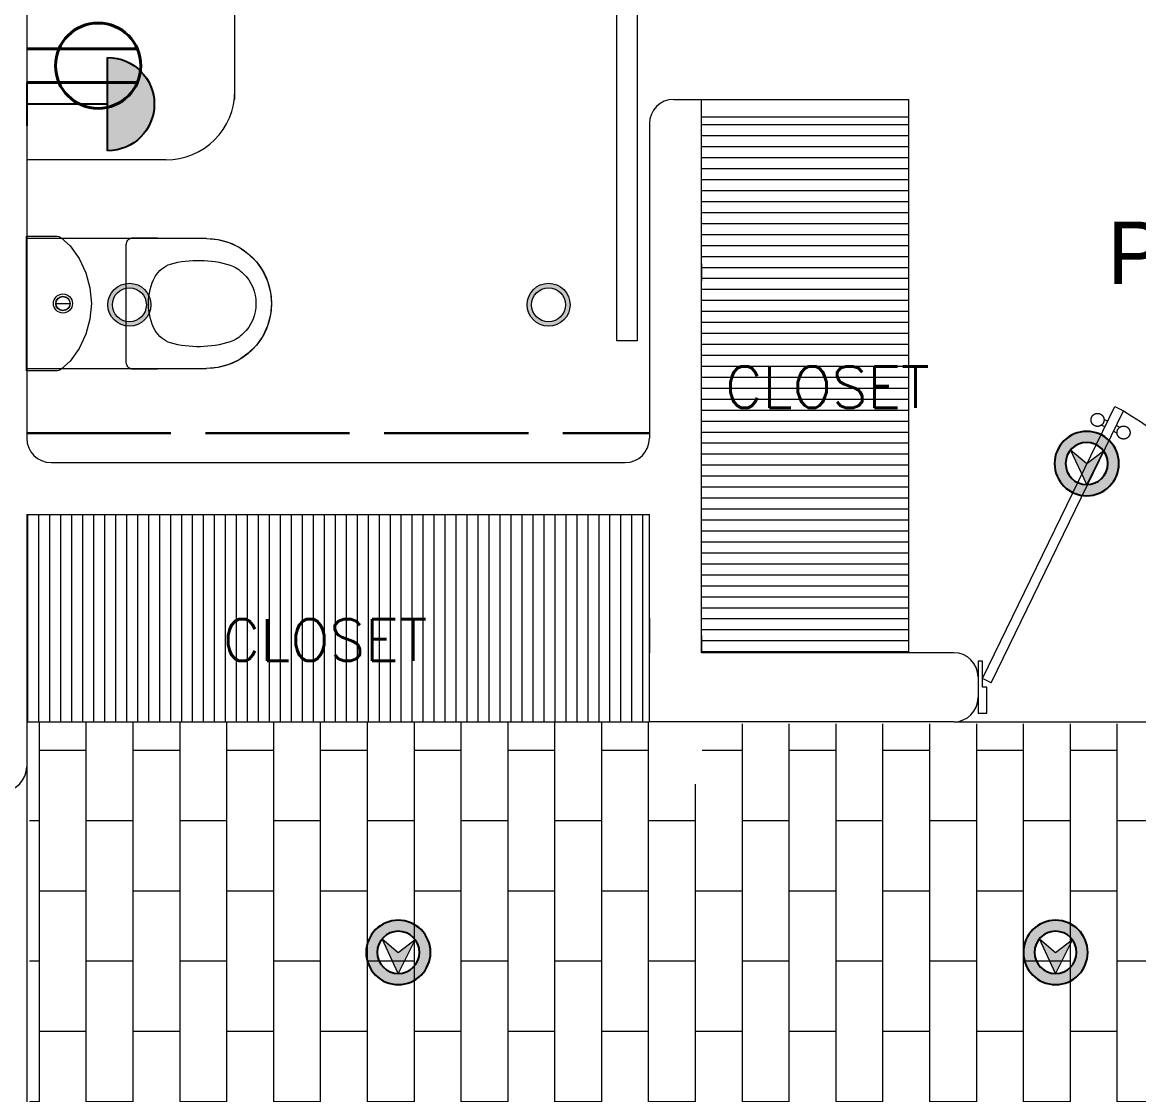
# Model space of a CAD drawing. Header units: metres. Extents: x 14 to 2416, y -346 to 476.
# Drawn here: x 42.689 to 45.916, y -142.061 to -138.96 of the extents above; entities that cross this region are included whole.
import ezdxf

# ---------------------------------------------------------------- set-up
doc = ezdxf.new("R2010")
doc.units = ezdxf.units.M
for name, pattern in [('0', [0]), ('CONTINUA', [0]), ('Dash Style-2', [0.694425, 0.48607, -0.208355]), ('STYLE_03', [0.5, 0.416656, -0.083344])]:
    doc.linetypes.add(name, pattern=pattern)
doc.layers.get('0').update_dxf_attribs({"linetype": '0', "lineweight": 20})
for name, color, linetype, lineweight in [('A-ANNO-TEXT', 20, 'Continuous', 13), ('A-DOOR', 35, 'Continuous', 5), ('A-WALL', 250, 'Continuous', 20), ('baños', 251, 'Continuous', 0), ('closets', 253, 'Continuous', 0), ('E Salida TCorrientes', 24, 'CONTINUA', 40), ('E Tuberia Emp Piso', 24, 'Dash Style-2', 40), ('MAVA', 1, 'Continuous', 15), ('MAVA -LUMINARIAS', 1, 'Continuous', 18), ('piso', 253, 'Continuous', 0), ('textos', 7, 'Continuous', 0)]:
    doc.layers.add(name, color=color, linetype=linetype, lineweight=lineweight)
doc.layers.add('hatch piso', color=253, linetype='Continuous', lineweight=0, transparency=0.7)
doc.layers.add('MAVA Luminarias', color=1, linetype='Continuous')
doc.styles.add('CENTURY GOTHIC', font='GOTHIC.TTF')
doc.styles.get("Standard").update_dxf_attribs({"font": 'arial.ttf', "height": 0.1875})

# ---------------------------------------------------------------- blocks, each defined once
blk = doc.blocks.new('Caroma_ToiletSuites')
at = {"layer": 'baños'}
for p, q in [((-94, 682.8), (-120.8, 664)), ((-64.3, 696.7), (-94, 682.8)), ((-32.6, 705.1), (-64.3, 696.7)), ((0, 708), (-32.6, 705.1)), ((32.6, 705.1), (0, 708)), ((64.3, 696.7), (32.6, 705.1)), ((94, 682.8), (64.3, 696.7)), ((120.8, 664), (94, 682.8)), ((-120.8, 664), (-144, 640.8)), ((144, 640.8), (120.8, 664)), ((-162.8, 614), (-176.7, 584.3)), ((-144, 640.8), (-162.8, 614)), ((162.8, 614), (144, 640.8)), ((176.7, 584.3), (162.8, 614)), ((-176.7, 584.3), (-185.1, 552.6)), ((185.1, 552.6), (176.7, 584.3)), ((-185.1, 552.6), (-188, 520)), ((188, 520), (185.1, 552.6)), ((-188, 520), (-190.5, 308)), ((-188, 0), (-188, 520)), ((188, 520), (188, 0)), ((190.5, 308), (188, 520)), ((-190.5, 308), (-190.2, 304.5)), ((-190.2, 304.5), (-189.3, 301.2)), ((-189.3, 301.2), (-187.8, 298)), ((-187.8, 298), (-185.8, 295.1)), ((-185.8, 295.1), (-183.4, 292.7)), ((-183.4, 292.7), (-180.5, 290.7)), ((-180.5, 290.7), (-177.3, 289.2)), ((177.3, 289.2), (180.5, 290.7)), ((180.5, 290.7), (183.4, 292.7)), ((183.4, 292.7), (185.8, 295.1)), ((185.8, 295.1), (187.8, 298)), ((187.8, 298), (189.3, 301.2)), ((189.3, 301.2), (190.2, 304.5)), ((190.2, 304.5), (190.5, 308)), ((-177.3, 289.2), (-174, 288.3)), ((-174, 288.3), (-170.5, 288)), ((-170.5, 288), (170.5, 288)), ((170.5, 288), (174, 288.3)), ((174, 288.3), (177.3, 289.2)), ((-88.9, 171.3), (-130, 152.2)), ((-45.1, 183.1), (-88.9, 171.3)), ((0, 187), (-45.1, 183.1)), ((45.1, 183.1), (0, 187)), ((88.9, 171.3), (45.1, 183.1)), ((130, 152.2), (88.9, 171.3)), ((-130, 152.2), (-167.1, 126.2)), ((167.1, 126.2), (130, 152.2)), ((-191.4, 97), (-193.4, 92.7)), ((-188.7, 100.9), (-191.4, 97)), ((-167.1, 126.2), (-188.7, 100.9)), ((0, 85), (0, 125)), ((188.7, 100.9), (167.1, 126.2)), ((191.4, 97), (188.7, 100.9)), ((193.4, 92.7), (191.4, 97)), ((-194.6, 88.2), (-195, 83.5)), ((-195, 83.5), (-195, 0)), ((-193.4, 92.7), (-194.6, 88.2)), ((194.6, 88.2), (193.4, 92.7)), ((195, 83.5), (194.6, 88.2)), ((195, 0), (195, 83.5)), ((-195, 0), (195, 0)), ((188, 0), (-188, 0))]:
    blk.add_line(p, q, dxfattribs=at)
for centre, radius, start, end in [((0, 520), 188, 0, 180), ((-2.7, 547.4), 115.2, 88.6565, 137.0404), ((2.7, 547.4), 115.2, 42.9609, 91.3415), ((-18.8, 556.1), 97.6, 134.3372, 160.9897), ((18.8, 556.1), 97.6, 19.01, 45.6643), ((183, 496.7), 307.9, 162.7713, 195.2143), ((-183, 496.7), 307.9, 344.7852, 17.2286), ((-36.1, 442.4), 82.4, 198.763, 239.3582), ((36.1, 442.4), 82.4, 300.6412, 341.2351), ((2.9, 529.9), 177.9, 242.916, 269.0659), ((-2.9, 529.9), 177.9, 270.9339, 297.0836), ((0, 105), 27.5, 0, 180), ((0, 105), 27.5, 180, 0), ((0, 105), 21, 0, 180), ((0, 105), 21, 180, 0), ((0, 105), 20, 0, 180), ((0, 105), 20, 180, 0)]:
    blk.add_arc(centre, radius, start, end, dxfattribs=at)
blk = doc.blocks.new('puerta 1.00')
at = {"layer": 'A-DOOR'}
for p, q in [((-0.15, -0.0125), (-0.9369, -0.3949)), ((-0.1376, -0.038), (-0.15, -0.0125)), ((-0.1376, -0.038), (-0.9245, -0.4204)), ((-0.8946, -0.3743), (-0.8996, -0.3641)), ((-0.8777, -0.3661), (-0.8826, -0.3559)), ((-0.9369, -0.3949), (-0.9245, -0.4204)), ((-0.8822, -0.3998), (-0.8772, -0.4101)), ((-0.8653, -0.3916), (-0.8603, -0.4018))]:
    blk.add_line(p, q, dxfattribs=at)
for points in [[(-0.05, 0), (-0.05, -0.025), (-0.125, -0.025), (-0.125, -0.0125), (-0.2, -0.0125), (-0.2, 0), (-0.05, 0)], [(-0.05, -0.95), (-0.05, -0.925), (-0.125, -0.925), (-0.125, -0.9375), (-0.2, -0.9375), (-0.2, -0.95), (-0.05, -0.95)]]:
    blk.add_lwpolyline(points, dxfattribs=at)
blk.add_arc((0.0366, 0.1602), 1.1229, 211.1336, 257.8343, dxfattribs=at)
for points in [[(-0.8982, -0.3642), (-0.9033, -0.3642), (-0.912, -0.3591), (-0.917, -0.3504), (-0.917, -0.3403), (-0.912, -0.3316), (-0.9033, -0.3265), (-0.8932, -0.3265), (-0.8844, -0.3316), (-0.8794, -0.3403), (-0.8794, -0.3504), (-0.8844, -0.3591), (-0.8932, -0.3642), (-0.8982, -0.3642)], [(-0.8617, -0.4394), (-0.8667, -0.4394), (-0.8754, -0.4344), (-0.8805, -0.4256), (-0.8805, -0.4156), (-0.8754, -0.4068), (-0.8667, -0.4018), (-0.8566, -0.4018), (-0.8479, -0.4068), (-0.8428, -0.4156), (-0.8428, -0.4257), (-0.8479, -0.4344), (-0.8566, -0.4394), (-0.8617, -0.4394)]]:
    blk.add_open_spline(points, degree=2, dxfattribs=at)
blk = doc.blocks.new('PL BASE 1N NASAS 09')
at = {"layer": 'closets', "transparency": 33554687}
h = blk.add_hatch(dxfattribs=at)
h.set_pattern_fill('LINE', color=256, scale=0.01, angle=180)
h.set_pattern_definition([(180, (-441.88125, -2859.913363), (-4e-18, -0.03175), [])])
h.paths.add_polyline_path([(-105.7315, -37.9997), (-105.7315, -39.5497), (-105.1315, -39.5497), (-105.1315, -37.9997)])
h = blk.add_hatch(dxfattribs=at)
h.set_pattern_fill('LINE', color=256, scale=0.01, angle=90)
h.set_pattern_definition([(90, (87.98024, 55.724378), (-0.03175, 2e-18), [])])
h.paths.add_polyline_path([(-106.9261, -39.161), (-106.9261, -39.7497)], flags=16)
h.paths.add_polyline_path([(-105.8795, -39.1497), (-105.8795, -39.7497), (-107.6815, -39.7497), (-107.6815, -39.1497)])
at = {"layer": 'A-DOOR'}
blk.add_lwpolyline([(-105.9753, -37.5261), (-105.9165, -37.5261), (-105.9165, -38.6483), (-105.9753, -38.6483)], close=True, dxfattribs=at)
at = {"layer": 'A-WALL'}
for p, q in [((-107.6811, -35.5197), (-107.6811, -38.9297)), ((-105.811, -37.9497), (-105.731, -37.9497)), ((-105.731, -39.5497), (-105.731, -37.9497)), ((-105.881, -38.0197), (-105.881, -38.9297)), ((-105.731, -38.4247), (-105.731, -38.4747)), ((-107.6111, -38.9997), (-105.951, -38.9997)), ((-107.6811, -39.1497), (-105.881, -39.1497)), ((-107.6811, -39.1497), (-107.6811, -39.8797)), ((-105.881, -39.7497), (-105.881, -39.1497)), ((-105.881, -39.4497), (-105.881, -39.5497)), ((-105.731, -39.4997), (-105.731, -39.5497)), ((-105.001, -39.5497), (-105.731, -39.5497)), ((-104.931, -39.6197), (-104.931, -39.6797)), ((-105.001, -39.7497), (-105.8815, -39.7497))]:
    blk.add_line(p, q, dxfattribs=at)
for centre, start, end in [((-105.811, -38.0197), 90, 180), ((-107.6111, -38.9297), 180, 270), ((-105.951, -38.9297), 270, 360), ((-105.001, -39.6197), 0, 90), ((-105.001, -39.6797), 270, 0), ((-107.7511, -39.8797), 270, 360)]:
    blk.add_arc(centre, 0.07, start, end, dxfattribs=at)
at = {"layer": 'baños'}
for p, q in [((-107.0795, -37.9497), (-107.0795, -36.7247)), ((-107.2795, -38.1247), (-107.6795, -38.1247))]:
    blk.add_line(p, q, dxfattribs=at)
blk.add_arc((-107.2795, -37.9247), 0.2, 270, 0, dxfattribs=at)
at = {"layer": 'closets', "transparency": 33554687}
for p, q in [((-105.7315, -37.9497), (-105.131, -37.9497)), ((-105.131, -39.5497), (-105.131, -37.9497)), ((-105.7315, -37.9997), (-105.131, -37.9997)), ((-107.6815, -39.7497), (-105.8815, -39.7497))]:
    blk.add_line(p, q, dxfattribs=at)
at = {"layer": 'piso'}
for p, q in [((-105.001, -39.7497), (-103.915, -39.7497)), ((-107.6811, -39.8797), (-107.6811, -40.9697))]:
    blk.add_line(p, q, dxfattribs=at)
at = {"layer": 'A-DOOR', "xscale": -1, "rotation": 90}
blk.add_blockref('puerta 1.00', (-104.931, -39.7747), dxfattribs=at)
at = {"layer": 'baños', "xscale": -0.000999999934791, "yscale": 0.000999999934791, "rotation": 270}
blk.add_blockref('Caroma_ToiletSuites', (-107.6815, -38.5399), dxfattribs=at)
at = {"layer": 'textos', "char_height": 0.15, "attachment_point": 9}
for insert, width in [((-103.6641, -38.8416), 3.405477), ((-105.1165, -39.5732), 3.404877)]:
    blk.add_mtext('\\pxqc;{\\Fromans|c0;\\H0.8x;CLOSET\\H1.25x; }', dxfattribs=dict(at, insert=insert, width=width))
blk = doc.blocks.new('PL MUEBLES 1N NASAS 09')
at = {"layer": 'hatch piso'}
h = blk.add_hatch(dxfattribs=at)
h.set_pattern_fill('AR-BRSTD', color=256, scale=0.002, angle=-90)
h.set_pattern_definition([(270, (-8.74588, 232.01007), (0.1354836, -2e-17), []), (0, (-8.74588, 232.01007), (0.1354836, 0.2032), [0.1354836, -0.1354836])])
edge = h.paths.add_edge_path()
edge.add_line((62.3305, 47.1481), (63.2305, 47.1481))
edge.add_line((63.2305, 47.1481), (63.2305, 48.4481))
edge.add_line((63.2305, 48.4481), (56.5331, 48.4481))
edge.add_line((56.5331, 48.4481), (56.5331, 48.2731))
edge.add_line((56.5331, 48.2731), (56.3831, 48.2731))
edge.add_line((56.3831, 48.2731), (56.3831, 48.4536))
edge.add_line((56.3831, 48.4536), (54.5879, 48.4536))
edge.add_line((54.5879, 48.4536), (54.5879, 46.9481))
edge.add_line((54.5879, 46.9481), (55.8257, 46.9481))
edge.add_arc((55.8755, 46.9973), 0.07, 180, 224.6727, ccw=False)
edge.add_line((55.8055, 46.9973), (55.8055, 47.1073))
edge.add_arc((55.8755, 47.1073), 0.07, 90, 180, ccw=False)
edge.add_line((55.8755, 47.1773), (55.9855, 47.1773))
edge.add_arc((55.9855, 47.1073), 0.07, 0, 90, ccw=False)
edge.add_line((56.0555, 47.1073), (56.0555, 46.9973))
edge.add_arc((55.9855, 46.9973), 0.07, -44.6727, 0, ccw=False)
edge.add_line((56.0353, 46.9481), (59.0257, 46.9481))
edge.add_arc((59.0755, 46.9973), 0.07, 180, 224.6728, ccw=False)
edge.add_line((59.0055, 46.9973), (59.0055, 47.1073))
edge.add_arc((59.0755, 47.1073), 0.07, 90, 180, ccw=False)
edge.add_line((59.0755, 47.1773), (59.1855, 47.1773))
edge.add_arc((59.1855, 47.1073), 0.07, 0, 90, ccw=False)
edge.add_line((59.2555, 47.1073), (59.2555, 46.9973))
edge.add_arc((59.1855, 46.9973), 0.07, -90, 0, ccw=False)
edge.add_line((59.1855, 46.9273), (59.0755, 46.9273))
edge.add_arc((59.0755, 46.9973), 0.07, 229.9948, 270, ccw=False)
edge.add_line((59.0305, 46.9437), (59.0305, 44.972))
edge.add_arc((59.0755, 44.9184), 0.07, 90, 130.0052, ccw=False)
edge.add_line((59.0755, 44.9884), (59.1855, 44.9884))
edge.add_arc((59.1855, 44.9184), 0.07, 0, 90, ccw=False)
edge.add_line((59.2555, 44.9184), (59.2555, 44.8084))
edge.add_arc((59.1855, 44.8084), 0.07, -90, 0, ccw=False)
edge.add_line((59.1855, 44.7384), (59.0755, 44.7384))
edge.add_arc((59.0755, 44.8084), 0.07, 229.9948, 270, ccw=False)
edge.add_line((59.0305, 44.7548), (59.0305, 41.172))
edge.add_arc((59.0755, 41.1184), 0.07, 90, 130.0052, ccw=False)
edge.add_line((59.0755, 41.1884), (59.1855, 41.1884))
edge.add_arc((59.1855, 41.1184), 0.07, 0, 90, ccw=False)
edge.add_line((59.2555, 41.1184), (59.2555, 41.0084))
edge.add_arc((59.1855, 41.0084), 0.07, -90, 0, ccw=False)
edge.add_line((59.1855, 40.9384), (59.0755, 40.9384))
edge.add_arc((59.0755, 41.0084), 0.07, 180, 270, ccw=False)
edge.add_line((59.0055, 41.0084), (59.0055, 41.1184))
edge.add_arc((59.0755, 41.1184), 0.07, 149.8481, 180, ccw=False)
edge.add_line((59.0149, 41.1535), (56.0391, 41.1535))
edge.add_arc((55.9855, 41.1085), 0.07, 0, 40.0052, ccw=False)
edge.add_line((56.0555, 41.1085), (56.0555, 40.9985))
edge.add_arc((55.9855, 40.9985), 0.07, -90, 0, ccw=False)
edge.add_line((55.9855, 40.9285), (55.8755, 40.9285))
edge.add_arc((55.8755, 40.9985), 0.07, 180, 270, ccw=False)
edge.add_line((55.8055, 40.9985), (55.8055, 41.1085))
edge.add_arc((55.8755, 41.1085), 0.07, 139.9948, 180, ccw=False)
edge.add_line((55.8219, 41.1535), (50.4363, 41.1535))
edge.add_arc((50.3827, 41.1085), 0.07, 0, 40.0052, ccw=False)
edge.add_line((50.4527, 41.1085), (50.4527, 40.9985))
edge.add_arc((50.3827, 40.9985), 0.07, -90, 0, ccw=False)
edge.add_line((50.3827, 40.9285), (50.2727, 40.9285))
edge.add_arc((50.2727, 40.9985), 0.07, 180, 270, ccw=False)
edge.add_line((50.2027, 40.9985), (50.2027, 41.1085))
edge.add_arc((50.2727, 41.1085), 0.07, 139.9948, 180, ccw=False)
edge.add_line((50.2191, 41.1535), (46.4305, 41.1535))
edge.add_line((46.4305, 41.1535), (46.4305, 40.9535))
edge.add_line((46.4305, 40.9535), (44.3305, 40.9535))
edge.add_line((44.3305, 40.9535), (44.3305, 39.3536))
edge.add_line((44.3305, 39.3536), (47.8305, 39.3536))
edge.add_line((47.8305, 39.3536), (47.8305, 38.9536))
edge.add_line((47.8305, 38.9536), (62.3305, 38.9536))
edge.add_line((62.3305, 38.9536), (62.3305, 47.1481))
at = {"layer": 'baños'}
blk.add_blockref('PL BASE 1N NASAS 09', (162.2615, 88.2033), dxfattribs=at)
blk = doc.blocks.new('A$Cbef68299')
blk.add_blockref('PL MUEBLES 1N NASAS 09', (-30.7659, -32.0535))
blk = doc.blocks.new('A$Cc5be7df0')
at = {"layer": 'A-ANNO-TEXT'}
blk.add_blockref('A$Cbef68299', (4.1493, 17.337), dxfattribs=at)
blk = doc.blocks.new('downlight')
at = {"layer": 'MAVA -LUMINARIAS'}
h = blk.add_hatch(color=3, dxfattribs=at)
h.dxf.hatch_style = 1
h.paths.add_polyline_path([(-5.416, -22.4571, 1), (-5.2917, -22.4571, 1)])
h.paths.add_polyline_path([(-5.3048, -22.4571, -1), (-5.4029, -22.4571, -1)], flags=16)
at = {"layer": 'MAVA -LUMINARIAS', "color": 3}
for radius in [0.0622, 0.049]:
    blk.add_circle((-5.3539, -22.4571), radius, dxfattribs=at)
blk = doc.blocks.new('dl ip')
at = {"layer": 'MAVA', "true_color": 0xf8991e, "transparency": 33554687}
h = blk.add_hatch(color=30, dxfattribs=at)
h.dxf.hatch_style = 1
h.paths.add_polyline_path([(94.7574, -111.2088), (94.7109, -111.2482), (94.6624, -111.2113), (94.7109, -111.3092)])
at = {"layer": 'MAVA Luminarias', "linetype": 'Continuous', "true_color": 0xf8991e}
h = blk.add_hatch(color=30, dxfattribs=at)
h.paths.add_polyline_path([(94.618, -111.2482, 1), (94.8039, -111.2482, 1)])
h.paths.add_polyline_path([(94.7719, -111.2482, -1), (94.6499, -111.2482, -1)], flags=16)
at = {"layer": 'MAVA', "color": 30, "true_color": 0xf8991e}
for p, q in [((94.7109, -111.2482), (94.6624, -111.2113)), ((94.6624, -111.2113), (94.7109, -111.3092)), ((94.7109, -111.3092), (94.7574, -111.2088)), ((94.7574, -111.2088), (94.7109, -111.2482))]:
    blk.add_line(p, q, dxfattribs=at)
at = {"layer": 'MAVA Luminarias', "color": 30, "linetype": 'Continuous', "true_color": 0xf8991e}
for radius in [0.093, 0.061]:
    blk.add_circle((94.7109, -111.2482), radius, dxfattribs=at)
blk = doc.blocks.new('SCONCE 2')
at = {"layer": 'MAVA Luminarias', "linetype": 'Continuous'}
blk.add_hatch(color=1, dxfattribs=at).paths.add_polyline_path([(0.3422, -0.2405, 1), (-0.169, -0.2405)])
at = {"layer": 'MAVA Luminarias', "color": 1, "linetype": 'Continuous'}
for p, q in [((-0.169, -0.2405), (0.3422, -0.2405)), ((0.0866, -0.2405), (0.0866, -0.6823)), ((-0.0323, -0.6823), (0.2056, -0.6823))]:
    blk.add_line(p, q, dxfattribs=at)
blk.add_arc((0.0866, -0.2405), 0.2556, 0, 180, dxfattribs=at)
blk = doc.blocks.new('*U426')
at = {"layer": 'E Salida TCorrientes'}
for p, q in [((0.0403, -0.2659), (0.0403, 0)), ((-0.0403, -0.2659), (-0.0403, 0))]:
    blk.add_line(p, q, dxfattribs=at)
blk.add_circle((0, -0.1714), 0.1028, dxfattribs=at)

msp = doc.modelspace()

# ---------------------------------------------------------------- linework, layer by layer
at = {"layer": 'MAVA Luminarias', "linetype": 'STYLE_03', "lineweight": 30}
msp.add_line((42.7016, -140.148), (44.5016, -140.148), dxfattribs=at)
msp.add_line((42.7016, -140.148), (44.5016, -140.148), dxfattribs=at)

# ---------------------------------------------------------------- block references
at = {"layer": 'A-ANNO-TEXT'}
msp.add_blockref('A$Cc5be7df0', (14.7377, -174.7201), dxfattribs=at)
msp.add_blockref('A$Cc5be7df0', (14.7377, -174.7201), dxfattribs=at)
at = {"layer": 'E Salida TCorrientes', "xscale": -1.2, "yscale": 1.2, "zscale": 1.2, "rotation": 90}
msp.add_blockref('*U426', (42.7022, -139.0854), dxfattribs=at)
at = {"layer": 'MAVA Luminarias', "linetype": 'Continuous', "xscale": -0.5277282914889166, "yscale": 0.5277282914889166, "zscale": 0.5277282914889166, "rotation": 270}
msp.add_blockref('SCONCE 2', (43.0622, -139.2422), dxfattribs=at)
msp.add_blockref('SCONCE 2', (43.0622, -139.2422), dxfattribs=at)
at = {"layer": 'MAVA Luminarias'}
for p in [(48.352, -117.3198), (48.352, -117.3198), (49.5638, -117.3198), (49.5638, -117.3198)]:
    msp.add_blockref('downlight', p, dxfattribs=at)
at = {"layer": 'MAVA Luminarias', "xscale": -1}
for p in [(140.4766, -28.9878), (140.4766, -28.9878), (138.4865, -30.4016), (138.4865, -30.4016), (140.3865, -30.4016), (140.3865, -30.4016)]:
    msp.add_blockref('dl ip', p, dxfattribs=at)

# ---------------------------------------------------------------- texts
at = {"layer": 'E Tuberia Emp Piso', "insert": (46.1334, -139.6536), "char_height": 0.18, "width": 0.861546, "attachment_point": 5, "style": 'CENTURY GOTHIC'}
msp.add_mtext('PA(4)  ', dxfattribs=at)

doc.saveas('drawing.dxf')
